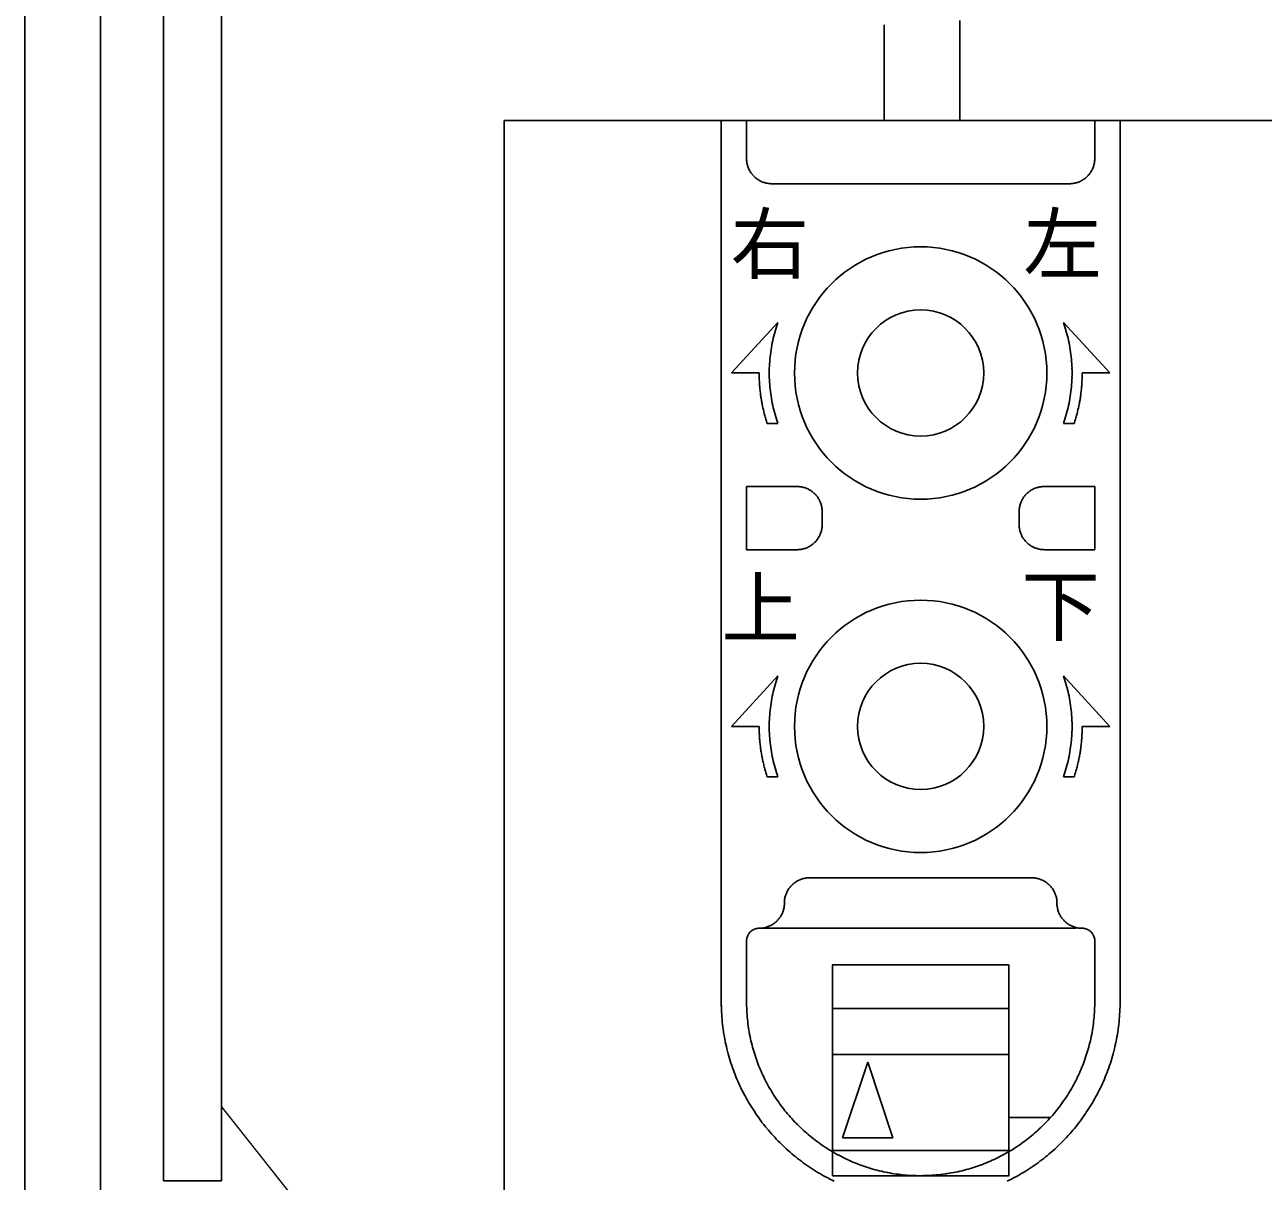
# Model space of a CAD drawing. Units: millimetres, scale not verified. Extents: x -800 to 800, y -560 to 560.
# Drawn here: x -456.43 to -407.35, y 351.81 to 397.62 of the extents above; entities that cross this region are included whole.
import ezdxf
from ezdxf.enums import TextEntityAlignment as Align

# ---------------------------------------------------------------- set-up
doc = ezdxf.new("R2010")
doc.units = ezdxf.units.MM
doc.header["$LTSCALE"] = 4
doc.layers.add('2-0', color=7, linetype='Continuous', lineweight=25)
doc.styles.add('ＭＳ ゴシック', font='')
doc.styles.get('ＭＳ ゴシック').set_extended_font_data('MS Gothic')

msp = doc.modelspace()

# ---------------------------------------------------------------- linework, layer by layer
at = {"layer": '2-0'}
for p, q in [((-456.428, 179.172), (-456.428, 437.828)), ((-453.427, 179.172), (-453.427, 437.828)), ((-450.928, 351.829), (-450.928, 401.829)), ((-448.628, 351.829), (-448.628, 399.528)), ((-422.377, 397.624), (-422.377, 393.829)), ((-419.379, 397.79), (-419.379, 393.829)), ((-437.428, 393.829), (-404.428, 393.829)), ((-437.428, 179.172), (-437.428, 393.829)), ((-428.829, 358.729), (-428.829, 393.829)), ((-428.829, 393.829), (-413.029, 393.829)), ((-427.828, 393.829), (-427.828, 392.331)), ((-414.029, 392.329), (-414.029, 393.828)), ((-413.029, 358.729), (-413.029, 393.829)), ((-426.829, 391.328), (-415.029, 391.328)), ((-428.428, 383.829), (-426.583, 385.829)), ((-413.429, 383.829), (-415.274, 385.829)), ((-428.428, 383.829), (-427.33, 383.829)), ((-413.429, 383.829), (-414.527, 383.829)), ((-427.009, 381.828), (-426.583, 381.828)), ((-414.848, 381.828), (-415.274, 381.828)), ((-427.828, 379.329), (-425.828, 379.329)), ((-427.828, 376.829), (-427.828, 379.328)), ((-416.027, 379.329), (-414.029, 379.329)), ((-414.029, 379.329), (-414.029, 376.83)), ((-424.828, 377.829), (-424.828, 378.328)), ((-417.028, 378.329), (-417.028, 377.829)), ((-427.828, 376.829), (-425.828, 376.829)), ((-416.027, 376.829), (-414.029, 376.829)), ((-428.428, 369.829), (-426.583, 371.83)), ((-413.429, 369.829), (-415.274, 371.83)), ((-428.428, 369.829), (-427.33, 369.829)), ((-413.429, 369.829), (-414.527, 369.829)), ((-427.009, 367.829), (-426.583, 367.829)), ((-414.848, 367.829), (-415.274, 367.829)), ((-425.327, 363.828), (-416.529, 363.828)), ((-427.329, 361.829), (-414.779, 361.829)), ((-427.828, 358.729), (-427.828, 361.329)), ((-414.029, 361.329), (-414.029, 358.729)), ((-417.429, 360.376), (-424.429, 360.376)), ((-424.428, 358.645), (-417.428, 358.645)), ((-417.429, 356.829), (-424.429, 356.829)), ((-423.027, 356.527), (-424.029, 353.525)), ((-422.028, 353.526), (-423.027, 356.528)), ((-417.429, 354.328), (-415.786, 354.328)), ((-424.029, 353.526), (-422.028, 353.526)), ((-424.428, 353.021), (-417.428, 353.021)), ((-424.428, 352.028), (-417.428, 352.028)), ((-448.628, 351.829), (-450.928, 351.829))]:
    msp.add_line(p, q, dxfattribs=at)
at = {"layer": '2-0', "color": 4, "lineweight": 9}
msp.add_line((-448.628, 354.754), (-428.997, 329.987), dxfattribs=at)
at = {"layer": '2-0'}
for points in [[(-424.428, 352.028), (-424.428, 353.021), (-424.428, 360.376)], [(-417.429, 360.376), (-417.429, 353.021), (-417.429, 352.028)]]:
    msp.add_lwpolyline(points, dxfattribs=at)
for centre, radius in [((-420.928, 383.829), 4.999), ((-420.929, 383.829), 2.5), ((-420.928, 369.829), 4.999), ((-420.929, 369.829), 2.5)]:
    msp.add_circle(centre, radius, dxfattribs=at)
for centre, radius, start, end in [((-426.815, 392.329), 1.013, 179.9838, 188.3789), ((-426.83, 392.327), 0.998, 188.3902, 196.6992), ((-415.023, 392.327), 0.995, 343.2304, 351.5698), ((-415.036, 392.329), 1.008, 351.5815, 0.0156), ((-426.832, 392.327), 0.996, 196.7055, 204.89), ((-426.828, 392.328), 1, 204.8919, 212.9561), ((-426.824, 392.331), 1.004, 212.9548, 220.9361), ((-426.824, 392.331), 1.005, 220.9333, 228.89), ((-415.034, 392.335), 1.008, 311.0277, 318.9723), ((-415.032, 392.333), 1.006, 318.9692, 326.9474), ((-415.027, 392.33), 1, 326.946, 335.0179), ((-415.022, 392.327), 0.994, 335.0199, 343.2238), ((-426.826, 392.329), 1.002, 228.8872, 236.884), ((-426.829, 392.324), 0.996, 236.883, 244.9765), ((-426.832, 392.319), 0.991, 244.9789, 253.2034), ((-426.831, 392.32), 0.992, 253.2104, 261.565), ((-426.829, 392.335), 1.007, 261.5771, 270.0171), ((-415.029, 392.336), 1.008, 269.9844, 278.4185), ((-415.027, 392.323), 0.995, 278.4302, 286.7696), ((-415.027, 392.323), 0.994, 286.7762, 294.9801), ((-415.029, 392.328), 1, 294.9821, 303.054), ((-415.033, 392.333), 1.006, 303.0526, 311.0308), ((-420.934, 383.827), 5.995, 160.4871, 164.0576), ((-420.923, 383.827), 5.995, 15.9424, 19.5129), ((-420.939, 383.828), 5.989, 164.0579, 167.6156), ((-420.918, 383.828), 5.989, 12.3844, 15.9421), ((-420.941, 383.829), 5.987, 171.1626, 174.701), ((-420.941, 383.829), 5.987, 167.6157, 171.1625), ((-420.916, 383.829), 5.987, 8.8375, 12.3843), ((-420.916, 383.829), 5.987, 5.299, 8.8374), ((-420.94, 383.829), 5.988, 174.701, 178.2343), ((-420.916, 383.829), 5.988, 1.7657, 5.299), ((-420.912, 383.829), 6.417, 179.9999, 181.6505), ((-420.94, 383.829), 5.988, 178.2343, 181.7657), ((-420.917, 383.829), 5.988, 358.2343, 1.7657), ((-420.945, 383.829), 6.417, 358.3496, 0.0001), ((-420.918, 383.829), 6.41, 181.6504, 183.3019), ((-420.926, 383.828), 6.403, 183.3019, 184.9548), ((-420.933, 383.828), 6.396, 184.9548, 186.6097), ((-420.94, 383.829), 5.988, 181.7657, 185.299), ((-420.941, 383.829), 5.987, 185.299, 188.8374), ((-420.916, 383.829), 5.987, 351.1626, 354.701), ((-420.916, 383.829), 5.988, 354.701, 358.2343), ((-420.923, 383.828), 6.396, 353.3903, 355.0452), ((-420.931, 383.828), 6.403, 355.0452, 356.6981), ((-420.938, 383.829), 6.41, 356.6981, 358.3496), ((-420.942, 383.827), 6.387, 186.6097, 188.2669), ((-420.951, 383.825), 6.378, 188.2669, 189.9271), ((-420.941, 383.829), 5.987, 188.8375, 192.3843), ((-420.916, 383.829), 5.987, 347.6157, 351.1625), ((-420.905, 383.825), 6.378, 350.0729, 351.7331), ((-420.915, 383.827), 6.387, 351.7331, 353.3903), ((-420.961, 383.824), 6.368, 189.9271, 191.5906), ((-420.971, 383.822), 6.358, 191.5906, 193.2578), ((-420.981, 383.819), 6.347, 193.2578, 194.9292), ((-420.939, 383.829), 5.989, 192.3844, 195.9421), ((-420.918, 383.829), 5.989, 344.0578, 347.6156), ((-420.876, 383.819), 6.347, 345.0708, 346.7422), ((-420.886, 383.822), 6.358, 346.7422, 348.4094), ((-420.896, 383.824), 6.368, 348.4094, 350.0729), ((-420.991, 383.817), 6.337, 194.9292, 196.6052), ((-421, 383.814), 6.327, 196.6052, 198.2859), ((-420.934, 383.831), 5.995, 195.9424, 199.5129), ((-420.923, 383.831), 5.995, 340.4871, 344.0576), ((-420.857, 383.814), 6.327, 341.7141, 343.3948), ((-420.866, 383.817), 6.337, 343.3948, 345.0708), ((-425.827, 378.323), 1.007, 81.5771, 90.0171), ((-425.825, 378.338), 0.992, 73.2104, 81.565), ((-425.825, 378.34), 0.991, 64.9789, 73.2034), ((-425.827, 378.335), 0.996, 56.883, 64.9765), ((-425.831, 378.33), 1.002, 48.8872, 56.884), ((-425.833, 378.327), 1.005, 40.9333, 48.89), ((-425.832, 378.328), 1.004, 32.9548, 40.9361), ((-425.828, 378.33), 1, 24.8919, 32.9561), ((-416.028, 378.331), 1, 147.0518, 155.1159), ((-416.025, 378.328), 1.004, 139.0717, 147.053), ((-416.024, 378.328), 1.005, 131.1179, 139.0746), ((-416.026, 378.33), 1.002, 123.1239, 131.1207), ((-416.03, 378.335), 0.996, 115.0314, 123.1249), ((-416.032, 378.34), 0.991, 106.8045, 115.029), ((-416.032, 378.339), 0.992, 98.4429, 106.7974), ((-416.029, 378.324), 1.007, 89.9908, 98.4307), ((-425.825, 378.332), 0.996, 16.7055, 24.89), ((-425.827, 378.331), 0.998, 8.3902, 16.6992), ((-425.841, 378.329), 1.013, 359.9838, 8.3789), ((-416.015, 378.33), 1.013, 171.629, 180.0241), ((-416.03, 378.332), 0.998, 163.3087, 171.6177), ((-416.032, 378.332), 0.996, 155.1178, 163.3024), ((-425.826, 377.827), 0.998, 327.0371, 335.1228), ((-425.824, 377.826), 0.996, 335.1255, 343.3223), ((-425.829, 377.827), 1.001, 343.3292, 351.6352), ((-425.848, 377.83), 1.019, 351.6468, 0.0188), ((-416.009, 377.83), 1.019, 179.989, 188.3611), ((-416.027, 377.828), 1.001, 188.3727, 196.6787), ((-416.032, 377.826), 0.996, 196.6856, 204.8824), ((-416.031, 377.827), 0.998, 204.885, 212.9708), ((-425.824, 377.82), 0.991, 286.7334, 294.9474), ((-425.826, 377.823), 0.995, 294.95, 303.0466), ((-425.828, 377.827), 0.999, 303.046, 311.0573), ((-425.83, 377.829), 1.002, 311.0551, 319.0338), ((-425.829, 377.828), 1.001, 319.0316, 327.0376), ((-416.028, 377.829), 1.001, 212.9702, 220.9763), ((-416.027, 377.83), 1.002, 220.974, 228.9528), ((-416.029, 377.828), 0.999, 228.9505, 236.9618), ((-416.031, 377.824), 0.995, 236.9612, 245.0579), ((-416.033, 377.821), 0.991, 245.0605, 253.2745), ((-425.827, 377.84), 1.012, 269.9821, 278.3849), ((-425.825, 377.823), 0.995, 278.3966, 286.7265), ((-416.032, 377.824), 0.995, 253.2814, 261.6113), ((-416.029, 377.841), 1.012, 261.623, 270.0258), ((-420.964, 369.834), 5.963, 160.4564, 164.0411), ((-420.892, 369.834), 5.963, 15.9589, 19.5436), ((-420.952, 369.831), 5.976, 167.6086, 171.161), ((-420.959, 369.832), 5.968, 164.0413, 167.6086), ((-420.897, 369.832), 5.968, 12.3914, 15.9587), ((-420.904, 369.831), 5.976, 8.839, 12.3914), ((-420.945, 369.83), 5.983, 171.161, 174.7019), ((-420.912, 369.83), 5.983, 5.2981, 8.839), ((-420.939, 369.829), 5.989, 174.7018, 178.2351), ((-420.918, 369.829), 5.989, 1.7649, 5.2982), ((-420.912, 369.829), 6.417, 179.9999, 181.6505), ((-420.918, 369.829), 6.41, 181.6504, 183.3019), ((-420.935, 369.829), 5.993, 178.235, 181.765), ((-420.934, 369.829), 5.994, 181.7649, 185.2961), ((-420.923, 369.829), 5.994, 354.7039, 358.2351), ((-420.921, 369.829), 5.993, 358.235, 1.765), ((-420.938, 369.829), 6.41, 356.6981, 358.3496), ((-420.945, 369.829), 6.417, 358.3496, 0.0001), ((-420.926, 369.829), 6.403, 183.3019, 184.9548), ((-420.933, 369.828), 6.396, 184.9548, 186.6097), ((-420.942, 369.827), 6.387, 186.6097, 188.2669), ((-420.934, 369.829), 5.994, 185.296, 188.8327), ((-420.922, 369.829), 5.994, 351.1673, 354.704), ((-420.915, 369.827), 6.387, 351.7331, 353.3903), ((-420.923, 369.828), 6.396, 353.3903, 355.0452), ((-420.931, 369.829), 6.403, 355.0452, 356.6981), ((-420.951, 369.826), 6.378, 188.2669, 189.9271), ((-420.961, 369.824), 6.368, 189.9271, 191.5906), ((-420.971, 369.822), 6.358, 191.5906, 193.2578), ((-420.937, 369.829), 5.991, 188.8327, 192.3788), ((-420.939, 369.828), 5.989, 192.3788, 195.9378), ((-420.918, 369.828), 5.989, 344.0621, 347.6212), ((-420.92, 369.829), 5.991, 347.6212, 351.1673), ((-420.886, 369.822), 6.358, 346.7422, 348.4094), ((-420.896, 369.824), 6.368, 348.4094, 350.0729), ((-420.905, 369.826), 6.378, 350.0729, 351.7331), ((-420.981, 369.82), 6.347, 193.2578, 194.9292), ((-420.991, 369.817), 6.337, 194.9292, 196.6052), ((-420.939, 369.828), 5.989, 195.938, 199.5126), ((-420.917, 369.828), 5.989, 340.4874, 344.062), ((-420.866, 369.817), 6.337, 343.3948, 345.0708), ((-420.876, 369.82), 6.347, 345.0708, 346.7422), ((-421, 369.814), 6.327, 196.6052, 198.2859), ((-420.857, 369.814), 6.327, 341.7141, 343.3948), ((-425.326, 362.825), 1.004, 122.9548, 130.9361), ((-425.329, 362.828), 1, 114.8919, 122.9561), ((-425.33, 362.832), 0.996, 106.7055, 114.89), ((-425.33, 362.83), 0.998, 98.3902, 106.6992), ((-425.328, 362.815), 1.013, 89.9838, 98.3789), ((-416.529, 362.815), 1.013, 81.6211, 90.0162), ((-416.527, 362.83), 0.998, 73.3008, 81.6098), ((-416.527, 362.832), 0.996, 65.11, 73.2945), ((-416.528, 362.828), 1, 57.0439, 65.1081), ((-416.53, 362.825), 1.004, 49.0639, 57.0452), ((-425.338, 362.832), 0.991, 154.9789, 163.2034), ((-425.333, 362.829), 0.996, 146.883, 154.9765), ((-425.328, 362.826), 1.002, 138.8872, 146.884), ((-425.326, 362.824), 1.005, 130.9333, 138.89), ((-416.531, 362.824), 1.005, 41.11, 49.0667), ((-416.529, 362.826), 1.002, 33.116, 41.1128), ((-416.523, 362.829), 0.996, 25.0235, 33.117), ((-416.519, 362.832), 0.991, 16.7966, 25.0211), ((-427.325, 362.828), 0.998, 343.2934, 351.6082), ((-427.34, 362.83), 1.013, 351.6195, 0.0165), ((-425.322, 362.829), 1.007, 171.5771, 180.0171), ((-425.337, 362.831), 0.992, 163.2104, 171.565), ((-416.52, 362.831), 0.992, 8.435, 16.7896), ((-416.535, 362.829), 1.007, 359.9829, 8.4229), ((-414.516, 362.83), 1.013, 179.9835, 188.3805), ((-414.531, 362.828), 0.998, 188.3918, 196.7066), ((-427.331, 362.832), 1.005, 311.0606, 319.0272), ((-427.33, 362.831), 1.003, 319.0246, 327.0173), ((-427.326, 362.829), 0.999, 327.0162, 335.0914), ((-427.323, 362.827), 0.995, 335.0935, 343.2869), ((-414.534, 362.827), 0.995, 196.7131, 204.9066), ((-414.53, 362.829), 0.999, 204.9086, 212.9838), ((-414.527, 362.831), 1.003, 212.9827, 220.9754), ((-414.525, 362.832), 1.005, 220.9728, 228.9394), ((-427.324, 361.326), 0.505, 131.126, 139.0508), ((-427.326, 361.327), 0.503, 123.1612, 131.1296), ((-427.328, 361.331), 0.499, 115.0876, 123.163), ((-427.329, 361.334), 0.495, 106.8627, 115.0858), ((-427.33, 361.335), 0.494, 98.4814, 106.8561), ((-427.329, 361.33), 0.499, 89.9855, 98.4693), ((-427.329, 362.843), 1.014, 269.9817, 278.3927), ((-427.326, 362.826), 0.997, 278.4047, 286.7412), ((-427.325, 362.823), 0.994, 286.7483, 294.9646), ((-427.327, 362.826), 0.998, 294.9673, 303.0609), ((-427.33, 362.83), 1.002, 303.0602, 311.0631), ((-414.527, 362.83), 1.002, 228.9369, 236.9398), ((-414.53, 362.826), 0.998, 236.9391, 245.0327), ((-414.531, 362.823), 0.994, 245.0354, 253.2517), ((-414.53, 362.826), 0.997, 253.2588, 261.5953), ((-414.528, 362.843), 1.014, 261.6073, 270.0183), ((-414.528, 361.33), 0.499, 81.5307, 90.0145), ((-414.527, 361.335), 0.494, 73.1439, 81.5186), ((-414.527, 361.334), 0.495, 64.9142, 73.1373), ((-414.529, 361.331), 0.499, 56.837, 64.9124), ((-414.531, 361.327), 0.503, 48.8704, 56.8388), ((-414.532, 361.326), 0.505, 40.9492, 48.874), ((-427.326, 361.329), 0.502, 171.5749, 180.0136), ((-427.331, 361.33), 0.497, 163.2346, 171.5636), ((-427.331, 361.329), 0.497, 155.0454, 163.2286), ((-427.327, 361.328), 0.501, 146.998, 155.0442), ((-427.325, 361.326), 0.504, 139.0471, 147), ((-414.532, 361.326), 0.504, 33, 40.9529), ((-414.529, 361.328), 0.501, 24.9558, 33.002), ((-414.526, 361.329), 0.497, 16.7714, 24.9546), ((-414.525, 361.33), 0.497, 8.4364, 16.7654), ((-414.531, 361.329), 0.502, 359.9864, 8.4251), ((-420.803, 358.929), 8.026, 179.9975, 182.9004), ((-420.814, 358.929), 7.014, 179.9975, 182.8992), ((-421.043, 358.93), 7.014, 357.1008, 0.0024), ((-421.058, 358.929), 8.031, 357.1, 0.0025), ((-420.874, 358.925), 7.955, 182.901, 185.7989), ((-420.876, 358.926), 6.952, 182.8998, 185.7963), ((-420.981, 358.927), 6.952, 354.2036, 357.1002), ((-420.986, 358.925), 7.958, 354.2017, 357.0994), ((-420.926, 358.92), 7.903, 185.7995, 188.6888), ((-420.921, 358.921), 6.907, 185.7968, 188.6848), ((-420.951, 358.916), 6.876, 188.6853, 191.5618), ((-420.905, 358.918), 6.876, 348.4379, 351.3146), ((-420.936, 358.922), 6.907, 351.315, 354.2031), ((-420.933, 358.92), 7.905, 351.3117, 354.2011), ((-420.961, 358.915), 7.868, 188.6892, 191.5671), ((-420.981, 358.91), 7.847, 191.5675, 194.4318), ((-420.969, 358.913), 6.858, 191.5622, 194.4251), ((-420.887, 358.914), 6.858, 345.5745, 348.4375), ((-420.876, 358.91), 7.847, 345.5678, 348.4326), ((-420.897, 358.914), 7.869, 348.433, 351.3112), ((-420.99, 358.908), 7.838, 194.4321, 197.2811), ((-420.977, 358.911), 6.85, 194.4254, 197.2731), ((-420.977, 358.911), 6.85, 197.2733, 200.1049), ((-420.88, 358.912), 6.85, 339.8943, 342.7261), ((-420.88, 358.912), 6.849, 342.7263, 345.5742), ((-420.866, 358.908), 7.837, 342.7177, 345.5675), ((-420.99, 358.908), 7.838, 197.2814, 200.1142), ((-420.97, 358.913), 6.857, 200.1051, 202.9203), ((-420.886, 358.914), 6.856, 337.0787, 339.8941), ((-420.866, 358.907), 7.837, 339.8837, 342.7174), ((-420.983, 358.911), 7.846, 200.1144, 202.9308), ((-420.971, 358.916), 7.858, 202.9309, 205.7312), ((-420.96, 358.918), 6.868, 202.9204, 205.7195), ((-420.948, 358.924), 6.881, 205.7196, 208.5035), ((-420.908, 358.925), 6.881, 331.495, 334.2791), ((-420.896, 358.919), 6.867, 334.2792, 337.0786), ((-420.884, 358.915), 7.856, 334.2647, 337.066), ((-420.872, 358.91), 7.844, 337.0661, 339.8835), ((-420.956, 358.923), 7.875, 205.7312, 208.5161), ((-420.935, 358.931), 6.896, 208.5035, 211.2734), ((-420.922, 358.938), 6.911, 211.2734, 214.0311), ((-420.934, 358.939), 6.91, 325.9668, 328.7248), ((-420.921, 358.932), 6.896, 328.7248, 331.495), ((-420.898, 358.922), 7.872, 331.4786, 334.2646), ((-420.941, 358.931), 7.892, 208.5161, 211.2869), ((-420.926, 358.94), 7.909, 211.2869, 214.0454), ((-420.911, 358.946), 6.924, 214.031, 216.7785), ((-420.945, 358.947), 6.924, 323.2191, 325.9669), ((-420.928, 358.939), 7.906, 325.9471, 328.7067), ((-420.913, 358.93), 7.889, 328.7067, 331.4786), ((-420.914, 358.949), 7.925, 214.0453, 216.7935), ((-420.903, 358.952), 6.935, 216.7784, 219.5181), ((-420.897, 358.957), 6.942, 219.518, 222.2524), ((-420.959, 358.958), 6.942, 317.7447, 320.4794), ((-420.953, 358.953), 6.934, 320.4792, 323.2192), ((-420.941, 358.947), 7.922, 323.1979, 325.9472), ((-420.903, 358.957), 7.938, 216.7934, 219.5336), ((-420.896, 358.962), 7.947, 219.5334, 222.2682), ((-420.895, 358.959), 6.946, 222.2522, 224.984), ((-420.895, 358.959), 6.945, 224.9839, 227.7158), ((-420.958, 358.957), 6.941, 309.5458, 312.2809), ((-420.961, 358.96), 6.945, 312.2807, 315.0129), ((-420.962, 358.96), 6.945, 315.0128, 317.7448), ((-420.958, 358.961), 7.944, 317.7213, 320.457), ((-420.951, 358.955), 7.935, 320.4569, 323.1981), ((-420.893, 358.965), 7.951, 222.2681, 225.0001), ((-420.893, 358.965), 7.951, 224.9999, 227.7319), ((-420.898, 358.955), 6.941, 227.7157, 230.4505), ((-420.903, 358.949), 6.932, 230.4504, 233.1909), ((-420.91, 358.939), 6.92, 233.1908, 235.9394), ((-420.946, 358.941), 6.921, 304.0567, 306.8054), ((-420.953, 358.95), 6.932, 306.8053, 309.5459), ((-420.962, 358.964), 7.949, 312.2562, 314.9889), ((-420.962, 358.964), 7.949, 314.9887, 317.7215), ((-420.896, 358.962), 7.947, 227.7318, 230.4666), ((-420.918, 358.928), 6.906, 235.9393, 238.6984), ((-420.926, 358.914), 6.891, 238.6983, 241.4699), ((-420.934, 358.901), 6.875, 241.4699, 244.2557), ((-420.923, 358.903), 6.876, 295.7403, 298.526), ((-420.931, 358.916), 6.892, 298.526, 301.2976), ((-420.939, 358.929), 6.907, 301.2976, 304.0567), ((-420.959, 358.961), 7.945, 309.5211, 312.2563), ((-420.902, 358.955), 7.938, 230.4664, 233.2066), ((-420.909, 358.945), 7.925, 233.2065, 235.9547), ((-420.918, 358.932), 7.909, 235.9546, 238.7131), ((-420.94, 358.887), 6.861, 244.2558, 247.057), ((-420.945, 358.877), 6.849, 247.0572, 249.8747), ((-420.947, 358.87), 6.842, 249.8749, 252.7091), ((-420.91, 358.873), 6.844, 287.2874, 290.1213), ((-420.913, 358.88), 6.851, 290.1215, 292.9389), ((-420.917, 358.89), 6.862, 292.939, 295.7402), ((-420.938, 358.933), 7.91, 301.2742, 304.0326), ((-420.946, 358.945), 7.924, 304.0326, 306.7808), ((-420.954, 358.955), 7.937, 306.7808, 309.5212), ((-420.927, 358.917), 7.892, 238.7131, 241.4839), ((-420.935, 358.902), 7.875, 241.4839, 244.2688), ((-420.947, 358.869), 6.841, 252.7093, 255.5598), ((-420.945, 358.877), 6.849, 255.5601, 258.4258), ((-420.942, 358.895), 6.867, 258.4262, 261.3057), ((-420.937, 358.925), 6.898, 261.3062, 264.1972), ((-420.933, 358.97), 6.943, 264.1977, 267.0972), ((-420.93, 359.032), 7.005, 267.0978, 270.0025), ((-420.928, 359.037), 7.009, 269.9975, 272.9013), ((-420.925, 358.975), 6.946, 272.9019, 275.8008), ((-420.92, 358.929), 6.901, 275.8013, 278.6917), ((-420.916, 358.899), 6.87, 278.6921, 281.5711), ((-420.912, 358.881), 6.851, 281.5715, 284.4368), ((-420.91, 358.873), 6.843, 284.4371, 287.2872), ((-420.921, 358.904), 7.876, 295.7193, 298.5037), ((-420.929, 358.918), 7.893, 298.5037, 301.2743)]:
    msp.add_arc(centre, radius, start, end, dxfattribs=at)

# ---------------------------------------------------------------- texts
at = {"layer": '2-0', "style": 'ＭＳ ゴシック'}
for s, p in [('右', (-428.458, 387.115)), ('左', (-416.859, 387.115)), ('上', (-428.829, 372.687)), ('下', (-416.943, 372.768))]:
    msp.add_text(s, height=2.284, dxfattribs=at).set_placement(p, align=Align.BOTTOM_LEFT)

doc.saveas('drawing.dxf')
